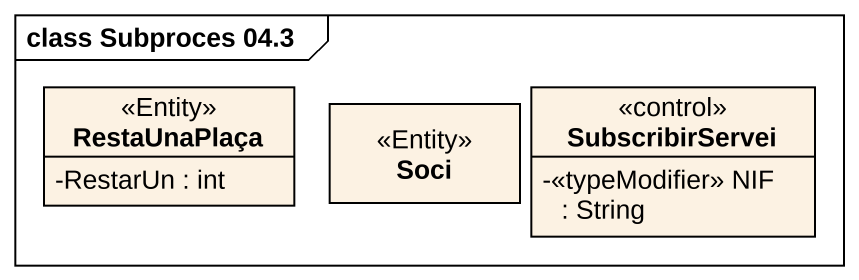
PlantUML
@startuml
mainframe class Subproces 04.3
hide circle
hide empty members
skinparam classAttributeIconSize 0
class RestaUnaPlaça <<Entity>> {
  -RestarUn : int
}
class SubscribirServei <<control>> {
  -<<typeModifier>> NIF : String
}
class Soci <<Entity>>
@enduml
